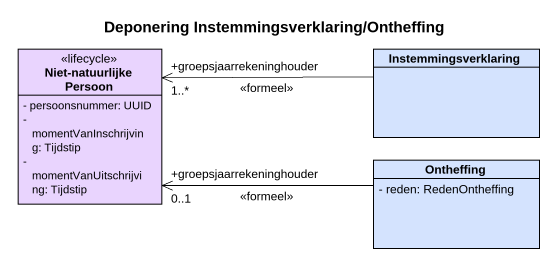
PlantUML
@startuml
title Deponering Instemmingsverklaring/Ontheffing
hide circle
hide empty members
skinparam classAttributeIconSize 0
class "Niet-natuurlijke Persoon" as Niet_natuurlijke_Persoon <<lifecycle>> #E9D4FE {
  - persoonsnummer: UUID
  - momentVanInschrijving: Tijdstip
  - momentVanUitschrijving: Tijdstip
}
class Instemmingsverklaring #D4E3FE
class Ontheffing #D4E3FE {
  - reden: RedenOntheffing
}
Instemmingsverklaring -left-> "+groepsjaarrekeninghouder\n1..*" Niet_natuurlijke_Persoon : <<formeel>>
Ontheffing -left-> "+groepsjaarrekeninghouder\n0..1" Niet_natuurlijke_Persoon : <<formeel>>
@enduml
